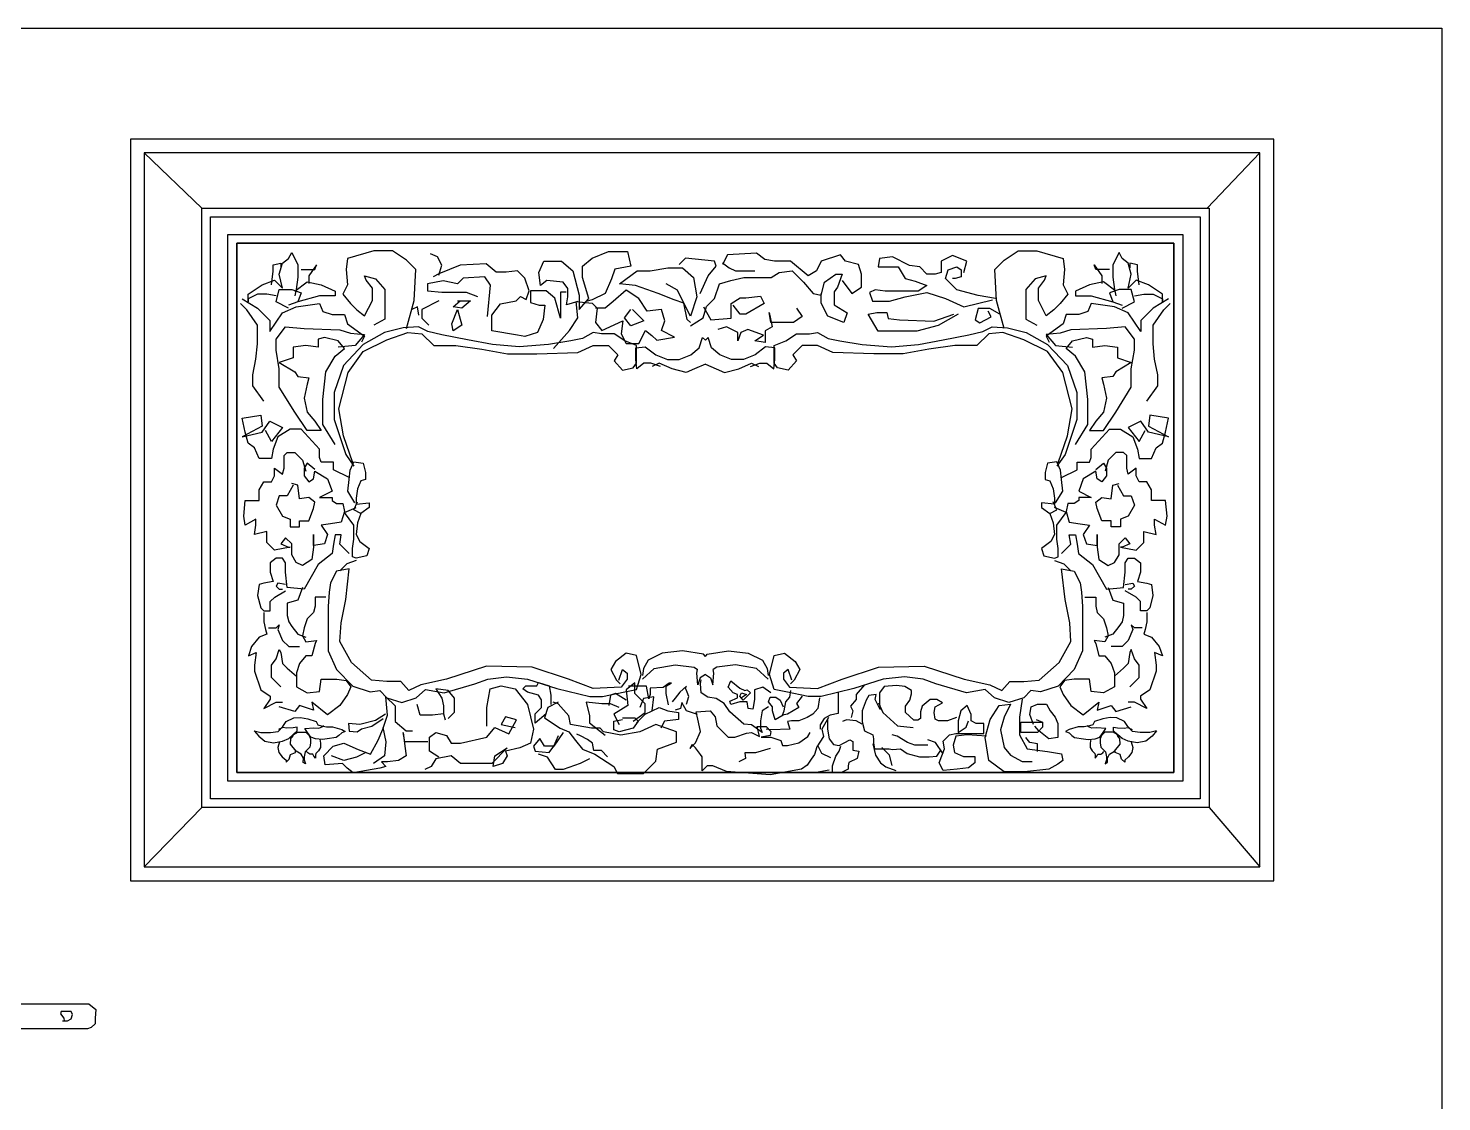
# Model space of a CAD drawing. Extents: x -66030 to 95157, y -13132 to 45879.
# Drawn here: x 44535 to 45559, y 42039 to 42816 of the extents above; entities that cross this region are included whole.
import ezdxf

# ---------------------------------------------------------------- set-up
doc = ezdxf.new("R2010")
doc.units = 0
doc.header["$LTSCALE"] = 100
doc.header["$MEASUREMENT"] = 0
for name, color, linetype in [('3', 11, 'CONTINUOUS'), ('4', 121, 'CONTINUOUS'), ('7', 105, 'CONTINUOUS')]:
    doc.layers.add(name, color=color, linetype=linetype)

msp = doc.modelspace()

# ---------------------------------------------------------------- linework, layer by layer
at = {"layer": '3'}
for p, q in [((44660.6, 42685.5), (44619, 42725.5)), ((45388.9, 42685.5), (45427.1, 42725.5)), ((44660.6, 42251.6), (44619, 42208.6)), ((45390.2, 42251.6), (45427.1, 42208.6))]:
    msp.add_line(p, q, dxfattribs=at)
for points in [[(45437.1, 42735.5), (44609, 42735.5), (44609, 42198.6), (45437.1, 42198.6)], [(45383.8, 42257.9), (44666.9, 42257.9), (44666.9, 42679.2), (45383.8, 42679.2)], [(45364.7, 42277), (44686, 42277), (44686, 42660.1), (45364.7, 42660.1)], [(45364.7, 42277), (44686, 42277), (44686, 42660.1), (45364.7, 42660.1)]]:
    msp.add_lwpolyline(points, close=True, dxfattribs=at)
for points in [[(45364.7, 42277), (45364.7, 42660.1), (44686, 42660.1), (44686, 42277)], [(44714.5, 42622.1), (44707.8, 42623.2), (44701.1, 42623.2), (44694.3, 42619.8), (44694.3, 42617.6), (44694.3, 42623.2), (44704.4, 42629.9), (44713.4, 42633.3), (44719, 42627.7), (44716.8, 42637.8), (44719, 42645.6), (44723.5, 42649), (44725.8, 42653.5), (44730.3, 42644.5), (44730.3, 42635.5), (44729.1, 42626.6), (44728, 42622.1)], [(44808.9, 42598.5), (44814.5, 42618.7), (44815.6, 42641.1), (44808.9, 42647.9), (44798.8, 42654.6), (44785.3, 42654.6), (44766.2, 42649), (44765.1, 42641.1), (44766.2, 42629.9), (44762.8, 42623.2), (44768.4, 42616.5), (44772.9, 42612), (44778.6, 42607.5), (44784.2, 42618.7), (44784.2, 42627.7), (44779.7, 42633.3), (44778.6, 42636.6), (44786.4, 42634.4), (44793.2, 42626.6), (44793.2, 42614.2), (44793.2, 42605.2), (44785.3, 42600.7)], [(44832.4, 42637), (44834.5, 42644.2), (44831.4, 42650.4), (44826.2, 42652.5)], [(44932.9, 42617.9), (44924.7, 42615.6), (44925.8, 42621.4), (44925.8, 42627.3), (44922.3, 42631.9), (44910.6, 42633.1), (44906, 42629.6), (44904.8, 42638.9), (44908.3, 42647.1), (44921.2, 42647.1), (44929.4, 42640.1), (44934, 42622.6), (44934, 42612.1), (44941, 42620.2), (44936.4, 42635.4), (44936.4, 42643.6), (44943.4, 42649.4), (44955.1, 42654.1), (44969.1, 42654.1), (44971.5, 42643.6), (44959.8, 42641.3), (44957.4, 42634.3), (44952.7, 42623.7), (44943.4, 42619.1), (44938.7, 42617.9)], [(45124.5, 42633.1), (45131.5, 42623.7), (45138.5, 42628.4), (45138.5, 42637.7), (45136.2, 42644.8), (45126.8, 42647.1), (45123.3, 42651.8), (45109.3, 42647.1), (45105.8, 42640.1), (45099.9, 42636.6), (45087.1, 42647.1), (45075.4, 42647.1), (45068.4, 42648.3), (45062.5, 42652.9), (45041.5, 42651.8), (45037.9, 42644.8)], [(45212.7, 42638.9), (45214.7, 42647.1), (45204.4, 42651.3), (45196.1, 42647.1), (45196.1, 42638.9), (45191.9, 42637.8), (45185.7, 42637.8), (45180.6, 42643), (45173.3, 42644), (45160.9, 42650.2), (45151.5, 42649.2), (45150.5, 42643), (45157.8, 42643), (45165, 42643), (45170.2, 42634.7), (45177.4, 42632.6), (45185.7, 42629.5), (45179.5, 42625.4), (45167.1, 42625.4), (45155.7, 42625.4), (45148.4, 42626.4), (45144.3, 42624.4), (45146.4, 42618.2), (45158.8, 42618.2), (45170.2, 42621.3), (45185.7, 42624.4), (45199.2, 42620.2), (45212.7, 42614), (45233.4, 42619.2)], [(45241.8, 42598.5), (45236.2, 42618.7), (45235.1, 42641.1), (45241.8, 42647.9), (45252, 42654.6), (45265.4, 42654.6), (45284.5, 42649), (45285.6, 42641.1), (45284.5, 42629.9), (45287.9, 42623.2), (45282.3, 42616.5), (45277.8, 42612), (45272.2, 42607.5), (45266.6, 42618.7), (45266.6, 42627.7), (45271, 42633.3), (45272.2, 42636.6), (45264.3, 42634.4), (45257.6, 42626.6), (45257.6, 42614.2), (45257.6, 42605.2), (45265.4, 42600.7)], [(45336.2, 42622.1), (45342.9, 42623.2), (45349.7, 42623.2), (45356.4, 42619.8), (45356.4, 42617.6), (45356.4, 42623.2), (45346.3, 42629.9), (45337.3, 42633.3), (45331.7, 42627.7), (45333.9, 42637.8), (45331.7, 42645.6), (45327.2, 42649), (45325, 42653.5), (45320.5, 42644.5), (45320.5, 42635.5), (45321.6, 42626.6), (45322.7, 42622.1)], [(44711.2, 42629.9), (44712.3, 42640), (44712.3, 42644.5), (44717.9, 42645.6), (44717.9, 42642.3)], [(44732.5, 42641.1), (44738.1, 42641.1), (44742.6, 42641.1), (44743.7, 42644.5), (44738.1, 42636.6), (44738.1, 42631)], [(44924.6, 42624.6), (44920.5, 42624.6), (44920.5, 42613.2), (44920.5, 42605.9), (44916.3, 42620.4), (44910.1, 42625.6), (44898.7, 42625.6), (44898.7, 42617.3), (44904.9, 42615.3), (44909.1, 42615.3), (44908, 42604.9), (44903.9, 42595.6), (44894.6, 42592.5), (44889.4, 42593.5), (44870.7, 42596.6), (44870.7, 42608), (44877, 42616.3), (44888.3, 42618.4), (44891.5, 42621.5), (44895.6, 42619.4), (44897.7, 42625.6), (44894.6, 42634.9), (44889.4, 42640.1), (44881.1, 42639.1), (44873.8, 42639.1), (44866.6, 42645.3), (44847.9, 42644.2), (44832.4, 42638), (44828.3, 42635.9)], [(45014.6, 42602.7), (45012.2, 42605), (45009.9, 42616.7), (45002.9, 42619.1), (44991.2, 42623.7), (44974.8, 42629.6), (44963.1, 42630.7), (44976, 42640.1), (44985.3, 42640.1), (44998.2, 42642.4), (45008.7, 42642.4), (45016.9, 42635.4), (45019.2, 42621.4), (45014.6, 42607.4), (45009.9, 42616.7), (45005.2, 42626.1), (44997, 42630.7)], [(45021.6, 42623.7), (45027.4, 42636.6), (45033.3, 42643.6), (45032.1, 42647.1), (45011, 42649.4), (45006.4, 42644.8)], [(45037.9, 42645.9), (45042.6, 42642.4), (45047.3, 42640.1), (45061.3, 42640.1)], [(45235.5, 42620.2), (45223, 42622.3), (45207.5, 42626.4), (45199.2, 42634.7), (45201.3, 42640.9), (45207.5, 42643), (45210.6, 42640.9), (45210.6, 42635.7), (45206.4, 42634.7), (45204.4, 42634.7)], [(45318.2, 42641.1), (45312.6, 42641.1), (45308.1, 42641.1), (45307, 42644.5), (45312.6, 42636.6), (45312.6, 42631)], [(45339.6, 42629.9), (45338.4, 42640), (45338.4, 42644.5), (45332.8, 42645.6), (45332.8, 42642.3)], [(44728, 42625.4), (44737, 42632.2), (44747.1, 42629.9), (44757.2, 42625.4), (44757.2, 42622.1), (44746, 42622.1), (44730.3, 42617.6)], [(44867.6, 42607), (44869.7, 42629.7), (44865.6, 42635.9), (44850, 42634.9), (44845.9, 42630.8), (44835.5, 42632.8), (44824.1, 42630.8), (44824.1, 42625.6), (44834.5, 42624.6), (44852.1, 42624.6), (44860.4, 42621.5)], [(45014.6, 42600.4), (45023.9, 42606.2), (45026.3, 42614.4), (45032.1, 42620.2), (45035.6, 42630.7), (45043.8, 42633.1), (45053.2, 42635.4), (45073, 42635.4), (45078.9, 42638.9), (45088.2, 42640.1), (45096.4, 42631.9), (45103.4, 42623.7), (45109.3, 42622.6), (45111.6, 42631.9), (45119.8, 42637.7), (45124.5, 42637.7), (45121, 42628.4), (45118.6, 42624.9), (45118.6, 42615.5), (45128, 42609.7), (45125.7, 42602.7), (45114, 42607.4), (45109.3, 42616.7), (45109.3, 42623.7)], [(45322.7, 42625.4), (45313.7, 42632.2), (45303.6, 42629.9), (45293.5, 42625.4), (45293.5, 42622.1), (45304.7, 42622.1), (45320.5, 42617.6)], [(44689.8, 42619.8), (44701.1, 42613.1), (44710, 42604.1), (44710, 42596.3), (44719, 42609.7), (44729.1, 42614.2), (44746, 42616.5), (44748.2, 42610.8), (44755, 42608.6), (44764, 42608.6), (44766.2, 42601.9), (44778.6, 42592.9), (44776.3, 42588.4)], [(44723.5, 42613.1), (44714.5, 42617.6), (44716.8, 42626.6), (44725.8, 42626.6), (44732.5, 42624.3), (44730.3, 42617.6), (44723.5, 42615.3)], [(44915.3, 42584), (44927, 42596.9), (44932.9, 42606.2), (44931.7, 42617.9), (44943.4, 42616.7), (44946.9, 42613.2), (44945.7, 42602.7), (44950.4, 42596.9), (44965.6, 42603.9), (44964.4, 42594.5), (44967.9, 42587.5), (44977.3, 42587.5), (44982, 42596.9), (44986.7, 42593.4), (44990.2, 42589.9), (45003, 42592.2), (44993.7, 42596.9), (44996, 42603.9), (44993.7, 42612.1), (44983.2, 42610.9), (44977.3, 42620.2), (44967.9, 42626.1), (44958.6, 42617.9), (44952.7, 42613.2), (44945.7, 42613.2)], [(45024.1, 42614), (45029.4, 42604.7), (45044, 42606), (45044, 42616.6), (45050.7, 42620.6), (45054.6, 42620.6), (45065.3, 42621.9), (45067.9, 42616.6), (45054.6, 42608.7), (45050.7, 42608.7), (45045.4, 42615.3)], [(45360.9, 42619.8), (45349.7, 42613.1), (45340.7, 42604.1), (45340.7, 42596.3), (45331.7, 42609.7), (45321.6, 42614.2), (45304.7, 42616.5), (45302.5, 42610.8), (45295.8, 42608.6), (45286.8, 42608.6), (45284.5, 42601.9), (45272.2, 42592.9), (45274.4, 42588.4)], [(45327.2, 42613.1), (45336.2, 42617.6), (45333.9, 42626.6), (45325, 42626.6), (45318.2, 42624.3), (45320.5, 42617.6), (45327.2, 42615.3)], [(44705.6, 42545.8), (44697.7, 42557), (44697.7, 42564.9), (44699.9, 42576.1), (44701.1, 42587.3), (44701.1, 42600.7), (44693.2, 42612), (44688.7, 42616.5)], [(44817.9, 42608), (44816.9, 42614.2), (44812.7, 42612.1)], [(44832.4, 42618.4), (44820, 42612.1), (44820, 42605.9), (44825.2, 42600.8)], [(44845.9, 42612.1), (44849, 42600.8), (44842.8, 42596.6), (44841.7, 42601.8), (44845.9, 42612.1)], [(44845.9, 42618.4), (44855.2, 42618.4), (44849, 42613.2), (44842.8, 42614.2), (44847.9, 42618.4)], [(44972.6, 42612.1), (44980.8, 42603.9), (44971.5, 42600.4), (44966.8, 42606.2), (44971.5, 42612.1)], [(45091.4, 42613.2), (45095.5, 42607), (45089.3, 42602.8), (45085.2, 42602.8), (45072.7, 42602.8), (45071.7, 42610.1), (45073.8, 42599.7), (45068.6, 42596.6), (45068.6, 42588.3), (45061.3, 42589.4), (45067.6, 42593.5), (45056.2, 42597.7), (45051, 42595.6), (45048.9, 42589.4), (45048.9, 42595.6), (45040.6, 42599.7), (45034.4, 42597.7)], [(45208.5, 42608.8), (45194, 42600.6), (45178.5, 42596.4), (45165, 42596.4), (45150.5, 42596.4), (45143.3, 42608.8), (45149.5, 42609.9), (45156.7, 42609.9), (45157.8, 42605.7), (45166, 42604.7), (45190.9, 42603.7), (45205.4, 42608.8)], [(45238.6, 42608.8), (45231.3, 42613), (45223, 42613), (45220.9, 42604.7), (45224.1, 42602.6), (45232.3, 42606.8), (45230.3, 42610.9)], [(45345.2, 42545.8), (45353, 42557), (45353, 42564.9), (45350.8, 42576.1), (45349.7, 42587.3), (45349.7, 42600.7), (45357.5, 42612), (45362, 42616.5)], [(44757.2, 42514.4), (44748.2, 42529), (44748.2, 42546.9), (44750.5, 42567.1), (44757.2, 42578.3), (44764, 42583.9), (44759.5, 42589.5), (44749.4, 42591.8), (44744.9, 42590.7), (44744.9, 42585), (44735.9, 42586.2), (44726.9, 42585), (44726.9, 42577.2), (44716.8, 42573.8), (44728, 42567.1), (44730.3, 42563.7), (44738.1, 42562.6), (44737, 42558.1), (44734.8, 42548), (44737, 42537.9), (44742.6, 42531.2), (44747.1, 42524.5), (44737, 42524.5), (44728, 42537.9), (44716.8, 42555.9), (44716.8, 42569.3), (44714.5, 42582.8), (44714.5, 42590.7), (44721.3, 42599.6), (44734.8, 42598.5), (44760.6, 42597.4), (44768.4, 42595.1), (44778.6, 42594), (44771.8, 42586.2), (44759.5, 42585)], [(44770, 42501.2), (44763.2, 42520.7), (44759.8, 42540.3), (44766.6, 42566.6), (44777.6, 42581.8), (44794.6, 42590.3), (44809.9, 42595.4), (44820.1, 42594.6), (44828.6, 42586.1), (44844.7, 42586.1), (44863.4, 42583.5), (44882.1, 42580.1), (44903.3, 42580.1), (44933.1, 42581), (44944.1, 42586.1), (44955.2, 42586.1), (44961.9, 42579.3), (44959.4, 42575), (44965.3, 42568.3), (44973, 42570), (44975.5, 42573.3), (44975.5, 42586.1), (44967, 42589.5), (44959.4, 42594.6), (44950.1, 42594.6), (44944.1, 42595.4), (44936.5, 42591.2), (44928, 42589.5), (44911.8, 42586.9), (44890.6, 42585.2), (44871.1, 42586.9), (44853.2, 42590.3), (44834.5, 42593.7), (44824.3, 42596.3), (44817.5, 42599.7), (44806.5, 42598.8), (44792.9, 42595.4), (44777.6, 42586.9), (44763.2, 42571.7), (44756.4, 42552.1), (44756.4, 42532.6), (44764.9, 42507.2), (44770.8, 42498.7)], [(45280.8, 42501.2), (45287.6, 42520.7), (45291, 42540.3), (45284.2, 42566.6), (45273.1, 42581.8), (45256.1, 42590.3), (45240.8, 42595.4), (45230.6, 42594.6), (45222.1, 42586.1), (45206, 42586.1), (45187.3, 42583.5), (45168.6, 42580.1), (45147.4, 42580.1), (45117.7, 42581), (45106.6, 42586.1), (45095.6, 42586.1), (45088.8, 42579.3), (45091.3, 42575), (45085.4, 42568.3), (45077.7, 42570), (45075.2, 42573.3), (45075.2, 42586.1), (45083.7, 42589.5), (45091.3, 42594.6), (45100.7, 42594.6), (45106.6, 42595.4), (45114.3, 42591.2), (45122.8, 42589.5), (45138.9, 42586.9), (45160.1, 42585.2), (45179.7, 42586.9), (45197.5, 42590.3), (45216.2, 42593.7), (45226.4, 42596.3), (45233.2, 42599.7), (45244.2, 42598.8), (45257.8, 42595.4), (45273.1, 42586.9), (45287.6, 42571.7), (45294.4, 42552.1), (45294.4, 42532.6), (45285.9, 42507.2), (45279.9, 42498.7)], [(45293.5, 42514.4), (45302.5, 42529), (45302.5, 42546.9), (45300.2, 42567.1), (45293.5, 42578.3), (45286.8, 42583.9), (45291.3, 42589.5), (45301.4, 42591.8), (45305.9, 42590.7), (45305.9, 42585), (45314.8, 42586.2), (45323.8, 42585), (45323.8, 42577.2), (45333.9, 42573.8), (45322.7, 42567.1), (45320.5, 42563.7), (45312.6, 42562.6), (45313.7, 42558.1), (45316, 42548), (45313.7, 42537.9), (45308.1, 42531.2), (45303.6, 42524.5), (45313.7, 42524.5), (45322.7, 42537.9), (45333.9, 42555.9), (45333.9, 42569.3), (45336.2, 42582.8), (45336.2, 42590.7), (45329.4, 42599.6), (45316, 42598.5), (45290.1, 42597.4), (45282.3, 42595.1), (45272.2, 42594), (45278.9, 42586.2), (45291.3, 42585)], [(44992.8, 42570.8), (44986, 42573.3), (44980.9, 42573.3), (44975.8, 42569.1), (44974.9, 42575.9), (44974.9, 42584.4), (44981.7, 42585.2), (44989.4, 42579.3), (44997.9, 42575.9), (45006.4, 42575.9), (45014.9, 42579.3), (45020.8, 42584.4), (45023.4, 42592), (45025.4, 42590)], [(45058, 42570.8), (45064.8, 42573.3), (45069.9, 42573.3), (45074.9, 42569.1), (45075.8, 42575.9), (45075.8, 42584.4), (45069, 42585.2), (45061.4, 42579.3), (45052.9, 42575.9), (45044.4, 42575.9), (45035.9, 42579.3), (45029.9, 42584.4), (45027.4, 42592), (45025.4, 42590)], [(45025.4, 42572.5), (45017.4, 42569.1), (45011.5, 42566.6), (45001.3, 42569.1), (44991.9, 42573.3), (44986.8, 42570.8)], [(45025.4, 42572.5), (45033.3, 42569.1), (45039.3, 42566.6), (45049.5, 42569.1), (45058.8, 42573.3), (45063.9, 42570.8)], [(44746, 42511), (44732.5, 42525.6), (44724.6, 42525.6), (44715.7, 42520), (44712.3, 42511), (44711.2, 42504.3), (44702.2, 42504.3), (44698.8, 42512.1), (44694.3, 42515.5), (44692.1, 42523.3), (44689.8, 42533.4), (44703.3, 42535.7), (44704.4, 42527.8), (44689.8, 42520), (44704.4, 42523.3), (44710, 42531.2), (44719, 42526.7), (44711.2, 42516.6), (44706.7, 42524.5)], [(45304.7, 42511), (45318.2, 42525.6), (45326.1, 42525.6), (45335.1, 42520), (45338.4, 42511), (45339.6, 42504.3), (45348.5, 42504.3), (45351.9, 42512.1), (45356.4, 42515.5), (45358.6, 42523.3), (45360.9, 42533.4), (45347.4, 42535.7), (45346.3, 42527.8), (45360.9, 42520), (45346.3, 42523.3), (45340.7, 42531.2), (45331.7, 42526.7), (45339.6, 42516.6), (45344, 42524.5)], [(44742.6, 42496.3), (44737, 42500.8), (44734.8, 42497.4), (44734.8, 42491.8), (44738.1, 42487.3), (44741.5, 42489.5), (44742.6, 42495.1), (44751.6, 42489.5), (44755, 42480.6), (44746, 42476.1), (44755, 42476.1), (44755, 42473.8), (44758.3, 42471.6), (44762.8, 42471.6), (44764, 42466), (44761.7, 42458.1), (44753.8, 42457), (44747.1, 42455.9), (44751.6, 42449.2), (44749.4, 42442.4), (44741.5, 42441.3), (44741.5, 42449.2), (44741.5, 42440.2), (44740.4, 42431.2), (44733.6, 42426.7), (44729.1, 42429), (44725.8, 42434.6), (44725.8, 42442.4), (44721.3, 42446.9), (44717.9, 42442.4), (44723.5, 42440.2), (44724.6, 42440.2), (44713.4, 42437.9), (44707.8, 42443.5), (44707.8, 42451.4), (44698.8, 42449.2), (44699.9, 42455.9), (44699.9, 42460.4), (44692.1, 42455.9), (44691, 42462.6), (44692.1, 42473.8), (44699.9, 42473.8), (44702.2, 42473.8), (44702.2, 42481.7), (44705.6, 42487.3), (44711.2, 42487.3), (44713.4, 42491.8), (44713.4, 42497.4), (44719, 42492.9), (44720.2, 42497.4), (44720.2, 42506.4), (44722.4, 42508.6), (44728, 42508.6), (44733.6, 42503), (44735.9, 42495.1)], [(44767.3, 42490.5), (44756.1, 42496.1), (44756.1, 42501.7), (44747.1, 42501.7), (44746, 42505.1), (44746, 42511)], [(45283.4, 42490.5), (45294.6, 42496.1), (45294.6, 42501.7), (45303.6, 42501.7), (45304.7, 42505.1), (45304.7, 42511)], [(45308.1, 42496.3), (45313.7, 42500.8), (45316, 42497.4), (45316, 42491.8), (45312.6, 42487.3), (45309.2, 42489.5), (45308.1, 42495.1), (45299.1, 42489.5), (45295.8, 42480.6), (45304.7, 42476.1), (45295.8, 42476.1), (45295.8, 42473.8), (45292.4, 42471.6), (45287.9, 42471.6), (45286.8, 42466), (45289, 42458.1), (45296.9, 42457), (45303.6, 42455.9), (45299.1, 42449.2), (45301.4, 42442.4), (45309.2, 42441.3), (45309.2, 42449.2), (45309.2, 42440.2), (45310.4, 42431.2), (45317.1, 42426.7), (45321.6, 42429), (45325, 42434.6), (45325, 42442.4), (45329.5, 42446.9), (45332.8, 42442.4), (45327.2, 42440.2), (45326.1, 42440.2), (45337.3, 42437.9), (45342.9, 42443.5), (45342.9, 42451.4), (45351.9, 42449.2), (45350.8, 42455.9), (45350.8, 42460.4), (45358.7, 42455.9), (45359.8, 42462.6), (45358.7, 42473.8), (45350.8, 42473.8), (45348.5, 42473.8), (45348.5, 42481.7), (45345.2, 42487.3), (45339.6, 42487.3), (45337.3, 42491.8), (45337.3, 42497.4), (45331.7, 42492.9), (45330.6, 42497.4), (45330.6, 42506.4), (45328.3, 42508.6), (45322.7, 42508.6), (45317.1, 42503), (45314.9, 42495.1)], [(44771.6, 42472.1), (44766.5, 42480.6), (44767.4, 42489.1), (44768.2, 42495.9), (44770.8, 42501.8), (44777.6, 42501), (44779.3, 42494.2), (44779.3, 42489.1), (44775.9, 42488.2), (44773.3, 42482.3), (44772.5, 42475.5), (44772.5, 42471.3), (44781.8, 42472.1), (44781.8, 42468.7), (44775.9, 42464.5), (44770.8, 42467), (44773.3, 42473)], [(45279.1, 42472.1), (45284.2, 42480.6), (45283.3, 42489.1), (45282.5, 42495.9), (45279.9, 42501.8), (45273.1, 42501), (45271.4, 42494.2), (45271.4, 42489.1), (45274.8, 42488.2), (45277.4, 42482.3), (45278.2, 42475.5), (45278.2, 42471.3), (45268.9, 42472.1), (45268.9, 42468.7), (45274.8, 42464.5), (45279.9, 42467), (45277.4, 42473)], [(44726.9, 42485), (44722.4, 42477.2), (44716.8, 42477.2), (44714.5, 42470.5), (44719, 42462.6), (44724.6, 42460.4), (44724.6, 42454.8), (44731.4, 42454.8), (44731.4, 42459.2), (44738.1, 42459.2), (44741.5, 42468.2), (44742.6, 42472.7), (44738.1, 42476.1), (44731.4, 42475), (44730.3, 42485), (44725.8, 42486.2)], [(45323.8, 42485), (45328.3, 42477.2), (45333.9, 42477.2), (45336.2, 42470.5), (45331.7, 42462.6), (45326.1, 42460.4), (45326.1, 42454.8), (45319.3, 42454.8), (45319.3, 42459.2), (45312.6, 42459.2), (45309.2, 42468.2), (45308.1, 42472.7), (45312.6, 42476.1), (45319.3, 42475), (45320.5, 42485), (45325, 42486.2)], [(44775.9, 42464.5), (44773.3, 42457.7), (44772.5, 42449.2), (44775, 42444.1), (44781.8, 42439), (44780.1, 42433.9), (44772.5, 42432.2), (44769.9, 42433.1), (44769.9, 42439), (44770.8, 42445.8), (44770.8, 42456), (44764, 42465.3), (44772.5, 42468.7)], [(45274.8, 42464.5), (45277.4, 42457.7), (45278.2, 42449.2), (45275.7, 42444.1), (45268.9, 42439), (45270.6, 42433.9), (45278.2, 42432.2), (45280.8, 42433.1), (45280.8, 42439), (45279.9, 42445.8), (45279.9, 42456), (45286.7, 42465.3), (45278.2, 42468.7)], [(44767.4, 42435.4), (44760.6, 42442.2), (44761.7, 42448.9), (44757.3, 42448.9), (44756.1, 42442.2), (44755, 42435.4), (44744.9, 42427.6), (44734.8, 42409.6), (44722.4, 42410.8), (44721.3, 42422), (44721.3, 42428.7), (44719.1, 42432.1), (44714.6, 42432.1), (44710.1, 42428.7), (44710.1, 42422), (44712.3, 42415.3), (44705.6, 42414.1), (44702.2, 42413), (44701.1, 42405.2), (44703.3, 42396.2), (44705.6, 42393.9), (44710.1, 42393.9), (44710.1, 42400.7), (44713.5, 42404), (44721.3, 42408.5)], [(45283.4, 42435.4), (45290.1, 42442.2), (45289, 42448.9), (45293.5, 42448.9), (45294.6, 42442.2), (45295.7, 42435.4), (45305.8, 42427.6), (45315.9, 42409.6), (45328.3, 42410.8), (45329.4, 42422), (45329.4, 42428.7), (45331.7, 42432.1), (45336.2, 42432.1), (45340.6, 42428.7), (45340.6, 42422), (45338.4, 42415.3), (45345.1, 42414.1), (45348.5, 42413), (45349.6, 42405.2), (45347.4, 42396.2), (45345.1, 42393.9), (45340.6, 42393.9), (45340.6, 42400.7), (45337.3, 42404), (45329.4, 42408.5)], [(44772.5, 42430.5), (44765.7, 42428), (44760.6, 42422.9)], [(45278.2, 42430.5), (45285, 42428), (45290.1, 42422.9)], [(44962.8, 42343.8), (44965.3, 42351.4), (44968.7, 42348.9), (44968.7, 42344.6), (44964.5, 42338.7), (44944.1, 42337.8), (44926.3, 42344.6), (44899.9, 42353.1), (44866.8, 42354), (44837.9, 42344.6), (44819.2, 42340.4), (44810.7, 42336.2), (44804.8, 42342.9), (44794.6, 42342.9), (44783.6, 42343.8), (44769.1, 42356.5), (44760.6, 42371.8), (44761.5, 42385.4), (44764.9, 42402.3), (44767.4, 42424.4), (44758.1, 42422.7), (44753.8, 42414.2), (44753, 42407.4), (44752.1, 42397.2), (44752.1, 42378.6), (44752.1, 42365), (44758.1, 42351.4), (44770, 42339.5), (44782.7, 42335.3), (44789.5, 42336.2), (44794.6, 42331.1), (44805.6, 42327.7), (44815.8, 42331.1), (44822.6, 42337), (44836.2, 42334.5), (44858.3, 42341.2), (44867.7, 42344.6), (44881.3, 42346.3), (44896.5, 42344.6), (44917.8, 42337.8), (44941.6, 42331.9), (44950.9, 42331.9), (44967, 42335.3), (44975.5, 42337), (44978.9, 42348), (44975.5, 42361.6), (44967.9, 42363.3), (44960.3, 42357.4), (44956.9, 42351.4), (44961.1, 42343.8), (44963.6, 42341.2)], [(45087.9, 42343.8), (45085.4, 42351.4), (45082, 42348.9), (45082, 42344.6), (45086.2, 42338.7), (45106.6, 42337.8), (45124.5, 42344.6), (45150.8, 42353.1), (45183.9, 42354), (45212.8, 42344.6), (45231.5, 42340.4), (45240, 42336.2), (45245.9, 42342.9), (45256.1, 42342.9), (45267.2, 42343.8), (45281.6, 42356.5), (45290.1, 42371.8), (45289.3, 42385.4), (45285.9, 42402.3), (45283.3, 42424.4), (45292.6, 42422.7), (45296.9, 42414.2), (45297.7, 42407.4), (45298.6, 42397.2), (45298.6, 42378.6), (45298.6, 42365), (45292.6, 42351.4), (45280.8, 42339.5), (45268, 42335.3), (45261.2, 42336.2), (45256.1, 42331.1), (45245.1, 42327.7), (45234.9, 42331.1), (45228.1, 42337), (45214.5, 42334.5), (45192.4, 42341.2), (45183.1, 42344.6), (45169.5, 42346.3), (45154.2, 42344.6), (45132.9, 42337.8), (45109.2, 42331.9), (45099.8, 42331.9), (45083.7, 42335.3), (45075.2, 42337), (45071.8, 42348), (45075.2, 42361.6), (45082.8, 42363.3), (45090.5, 42357.4), (45093.9, 42351.4), (45089.6, 42343.8), (45087.1, 42341.2)], [(44721.3, 42413), (44715.7, 42414.1), (44714.6, 42411.9), (44716.8, 42409.6), (44719.1, 42409.6)], [(44733.7, 42410.8), (44730.3, 42401.8), (44722.4, 42399.6), (44722.4, 42390.6), (44723.6, 42386.1)], [(45317.1, 42410.8), (45320.4, 42401.8), (45328.3, 42399.6), (45328.3, 42390.6), (45327.2, 42386.1)], [(45329.4, 42413), (45335, 42414.1), (45336.2, 42411.9), (45333.9, 42409.6), (45331.7, 42409.6)], [(44750.5, 42404), (44742.7, 42404), (44742.7, 42397.3), (44741.5, 42392.8), (44737, 42388.3), (44734.8, 42381.6), (44733.7, 42376), (44735.9, 42371.5), (44743.8, 42372.6), (44742.7, 42370.4)], [(45300.2, 42404), (45308.1, 42404), (45308.1, 42397.3), (45309.2, 42392.8), (45313.7, 42388.3), (45315.9, 42381.6), (45317.1, 42376), (45314.8, 42371.5), (45307, 42372.6), (45308.1, 42370.4)], [(44705.6, 42392.8), (44705.6, 42386.1), (44706.7, 42380.5), (44707.8, 42377.1), (44702.2, 42374.9), (44696.6, 42368.1), (44694.4, 42361.4), (44700, 42363.7), (44698.9, 42354.7), (44698.9, 42350.2), (44703.3, 42336.7), (44710.1, 42332.2), (44710.1, 42330), (44705.6, 42323.3), (44714.6, 42327.8), (44716.8, 42327.8), (44719.1, 42327.8)], [(44723.6, 42386.1), (44725.8, 42382.7), (44730.3, 42377.1), (44735.9, 42374.9)], [(45327.2, 42386.1), (45324.9, 42382.7), (45320.4, 42377.1), (45314.8, 42374.9)], [(45345.1, 42392.8), (45345.1, 42386.1), (45344, 42380.5), (45342.9, 42377.1), (45348.5, 42374.9), (45354.1, 42368.1), (45356.4, 42361.4), (45350.8, 42363.7), (45351.9, 42354.7), (45351.9, 42350.2), (45347.4, 42336.7), (45340.6, 42332.2), (45340.6, 42330), (45345.1, 42323.3), (45336.2, 42327.8), (45333.9, 42327.8), (45331.7, 42327.8)], [(44709, 42381.6), (44714.6, 42381.6), (44716.8, 42383.8), (44715.7, 42380.5), (44719.1, 42372.6), (44723.6, 42368.1), (44731.4, 42368.1)], [(45341.8, 42381.6), (45336.2, 42381.6), (45333.9, 42383.8), (45335, 42380.5), (45331.7, 42372.6), (45327.2, 42368.1), (45319.3, 42368.1)], [(44717.9, 42339), (44711.2, 42345.7), (44711.2, 42354.7), (44714.6, 42359.2), (44716.8, 42365.9), (44717.9, 42363.7), (44719.1, 42355.8), (44722.4, 42352.4), (44729.2, 42346.8)], [(44742.7, 42370.4), (44740.4, 42361.4), (44735.9, 42361.4), (44731.4, 42355.8), (44729.2, 42349.1), (44729.2, 42339), (44737, 42334.5), (44746, 42335.6), (44747.1, 42344.6), (44755, 42344.6), (44758.4, 42344.6), (44765.1, 42343.5), (44768.5, 42339), (44766.2, 42333.4), (44760.6, 42325.5), (44751.6, 42318.8), (44740.4, 42327.8), (44741.5, 42322.1), (44731.4, 42325.5), (44728.1, 42321), (44716.8, 42324.4)], [(45025.4, 42360.9), (45024, 42362.5), (45008.7, 42365), (44994.2, 42363.3), (44984, 42358.2), (44980.6, 42352.3), (44979.8, 42347.2)], [(45025.4, 42360.9), (45026.8, 42362.5), (45042.1, 42365), (45056.5, 42363.3), (45066.7, 42358.2), (45070.1, 42352.3), (45070.9, 42347.2)], [(45308.1, 42370.4), (45310.3, 42361.4), (45314.8, 42361.4), (45319.3, 42355.8), (45321.6, 42349.1), (45321.6, 42339), (45313.7, 42334.5), (45304.7, 42335.6), (45303.6, 42344.6), (45295.7, 42344.6), (45292.4, 42344.6), (45285.6, 42343.5), (45282.2, 42339), (45284.5, 42333.4), (45290.1, 42325.5), (45299.1, 42318.8), (45310.3, 42327.8), (45309.2, 42322.1), (45319.3, 42325.5), (45322.7, 42321), (45333.9, 42324.4)], [(45332.8, 42339), (45339.5, 42345.7), (45339.5, 42354.7), (45336.2, 42359.2), (45333.9, 42365.9), (45332.8, 42363.7), (45331.7, 42355.8), (45328.3, 42352.4), (45321.6, 42346.8)], [(44979.8, 42344.6), (44988.3, 42352.3), (45003.6, 42354.8), (45017.2, 42353.1), (45019.8, 42351.5)], [(45070.9, 42344.6), (45062.4, 42352.3), (45047.2, 42354.8), (45033.6, 42353.1), (45031, 42351.5)], [(45025.4, 42347.9), (45021.7, 42345.5), (45020, 42340.4), (45019.1, 42348.9), (45019.8, 42351.5)], [(45071.1, 42324.4), (45066.4, 42321.5), (45065.2, 42314.4), (45065.2, 42309), (45066.4, 42306), (45058.7, 42311.4), (45053.3, 42312), (45043.2, 42320.9), (45039, 42326.8), (45033.1, 42330.4), (45027.2, 42331.6), (45022.4, 42334.5), (45021.8, 42341.1), (45022.4, 42344)], [(45025.4, 42347.9), (45029.1, 42345.5), (45030.8, 42340.4), (45031.6, 42348.9), (45031, 42351.5)], [(45072.9, 42334.5), (45067, 42338.7), (45061, 42336.9), (45061, 42329.8), (45059.8, 42322.7), (45056.3, 42323.3), (45055.7, 42328), (45050.3, 42328), (45043.8, 42326.2), (45043.2, 42328.6), (45048.6, 42331), (45048.6, 42333.4), (45045.6, 42334.5), (45042, 42338.7), (45043.8, 42343.4), (45050.3, 42338.1), (45053.9, 42336.3), (45055.7, 42336.9), (45058.1, 42334.5), (45052.7, 42329.2), (45050.3, 42332.2), (45051.5, 42334.5), (45055.1, 42333.4), (45051.5, 42331)], [(44867.2, 42310.5), (44867.2, 42324), (44869.5, 42337.5), (44877.4, 42339.7), (44887.5, 42337.5), (44896.5, 42326.2), (44898.7, 42317.2), (44901, 42308.2), (44898.7, 42298.1), (44890.9, 42294.7), (44880.7, 42292.5), (44880.7, 42292.5), (44881.9, 42289.1), (44878.5, 42283.5), (44871.7, 42281.2), (44872.9, 42289.1), (44881.9, 42294.7), (44870.6, 42283.5), (44857.1, 42283.5), (44848.1, 42283.5), (44841.3, 42289.1), (44830.1, 42286.9), (44826.7, 42281.2), (44822.2, 42279)], [(44839.1, 42316.1), (44843.6, 42320.6), (44843.6, 42330.7), (44839.1, 42336.3), (44830.1, 42337.5), (44834.6, 42330.7), (44835.7, 42325.1), (44835.7, 42319.5), (44836.8, 42315)], [(44910, 42319.5), (44902.1, 42312.7), (44902.1, 42319.5), (44906.6, 42324), (44906.6, 42329.6), (44904.4, 42333), (44896.5, 42335.2), (44893.1, 42337.5), (44895.4, 42339.7), (44903.2, 42339.7), (44904.4, 42342), (44912.3, 42339.7), (44913.4, 42333), (44913.4, 42326.2)], [(44968, 42329.2), (44960.4, 42334.2), (44956.6, 42333), (44955.4, 42325.4)], [(44973, 42314.1), (44981.8, 42320.4), (44981.8, 42326.7), (44978, 42330.4), (44974.3, 42334.2), (44974.3, 42338), (44974.3, 42341.8), (44968, 42336.7), (44969.2, 42325.4), (44959.1, 42319.1), (44962.9, 42311.6)], [(44998.6, 42325.9), (44997, 42334.1), (44997, 42339.5), (45000.8, 42341.7), (44999.1, 42341.7), (44994.8, 42338.4), (44985.5, 42337.9), (44985.5, 42333.5), (44984.5, 42330.3), (44982.8, 42339.5), (44975.2, 42339.5), (44969.8, 42339.5)], [(45011.6, 42326.5), (45013.3, 42331.9), (45012.2, 42335.2), (45011.1, 42337.9), (45011.6, 42339.5), (45006.8, 42335.2), (45003.5, 42330.8), (45001.3, 42328.1)], [(45095.5, 42332.2), (45091.3, 42326.8), (45093.1, 42323.9), (45084.8, 42319.1), (45081.2, 42318.5), (45082.4, 42321.5), (45083.6, 42328), (45086.6, 42331.6), (45087.2, 42336.3)], [(45121.6, 42335.1), (45121.6, 42319.7), (45115.7, 42318.5), (45111.5, 42316.1), (45108.6, 42311.4), (45108.6, 42308.4)], [(45140.7, 42340.5), (45134.7, 42333.4), (45134.7, 42329.8), (45130.6, 42325), (45132.3, 42321.5), (45131.1, 42316.7)], [(45207.2, 42316.7), (45200.7, 42314.3), (45194.2, 42314.3), (45191.8, 42315.5), (45191.2, 42320.3), (45191.8, 42324.4), (45197.1, 42327.4), (45193, 42329.8), (45188.2, 42329.8), (45182.3, 42325), (45181.1, 42320.9), (45181.1, 42316.1), (45179.3, 42314.9), (45176.3, 42314.9), (45170.4, 42320.3), (45170.4, 42325), (45173.4, 42329.2), (45174.6, 42333.9), (45174.6, 42336.3), (45169.8, 42339.3), (45163.9, 42339.9), (45154.9, 42339.3), (45151.4, 42334.5), (45151.4, 42326.8), (45152, 42322.6), (45148.4, 42329.8), (45149, 42333.3), (45143.7, 42332.7), (45141.9, 42329.2), (45138.9, 42321.5), (45138.9, 42313.7), (45140.7, 42307.2), (45146.6, 42304.2), (45147.2, 42301.3), (45147.2, 42298.3), (45147.8, 42294.1), (45154.3, 42294.1), (45158.5, 42294.1), (45160.9, 42293.6), (45166.8, 42294.1), (45171.6, 42290.6), (45180.5, 42288.2), (45187.6, 42288.2), (45193, 42288.8), (45195.9, 42293)], [(44824.4, 42299.2), (44816.6, 42299.2), (44807.6, 42299.2), (44806.4, 42306), (44807.6, 42295.9), (44808.7, 42289.1), (44803.1, 42285.7), (44795.2, 42284.6), (44790.7, 42284.6), (44794, 42281.2), (44789.5, 42280.1), (44770.4, 42276.7), (44765.9, 42280.1), (44762.5, 42283.5), (44750.1, 42282.4), (44749, 42289.1), (44755.8, 42295.9), (44763.6, 42298.1), (44773.8, 42293.6), (44782.8, 42290.2), (44788.4, 42300.4), (44791.8, 42308.2), (44795.2, 42318.4), (44794, 42331.8), (44800.8, 42325.1), (44800.8, 42313.9), (44808.7, 42307.1), (44813.2, 42307.1)], [(44835.7, 42319.5), (44827.8, 42318.4), (44818.8, 42318.4), (44816.6, 42326.2)], [(44918.8, 42327.9), (44911.3, 42324.1), (44908.8, 42316.6), (44920.1, 42309), (44926.4, 42306.5), (44931.4, 42300.2), (44936.5, 42293.9), (44945.3, 42290.2), (44959.1, 42281.4), (44961.7, 42276.3), (44980.6, 42276.3), (44989.4, 42285.1), (44990.6, 42293.9), (45004.5, 42299), (45004.5, 42306.5), (44989.4, 42311.6), (44978, 42306.5), (44964.2, 42304), (44951.6, 42306.5), (44949.1, 42309), (44942.8, 42309), (44927.6, 42311.6), (44926.4, 42317.9), (44918.8, 42326.7), (44915.1, 42327.9)], [(44962.9, 42324.1), (44956.6, 42326.7), (44950.3, 42326.7), (44939, 42327.9), (44941.5, 42317.9), (44941.5, 42312.8), (44952.8, 42304)], [(44975.5, 42312.8), (44981.8, 42319.1), (44991.9, 42324.1), (44998.2, 42321.6), (45005.8, 42320.4), (45005.8, 42315.3), (44995.7, 42314.1), (44993.2, 42309)], [(44986.9, 42321.6), (44988.1, 42331.7), (44980.6, 42330.4), (44978, 42324.1)], [(45019.8, 42318.9), (45011.6, 42321.6), (45008.4, 42327.5), (45007.3, 42323.2), (45003.5, 42322.1)], [(45108, 42331), (45106.8, 42323.3), (45103.2, 42319.1), (45099.1, 42316.7), (45093.1, 42314.4), (45087.8, 42314.4), (45084.8, 42313.8), (45086.6, 42308.4), (45072.9, 42307.8), (45069.4, 42308.4)], [(45081.8, 42318.5), (45075.9, 42315), (45074.1, 42321.5), (45074.1, 42324.4), (45071.1, 42328), (45072.3, 42331.6), (45076.5, 42331.6), (45079.5, 42329.2), (45081.8, 42324.4)], [(45150.9, 42327.4), (45153.9, 42320.3), (45164.6, 42310.8), (45175.9, 42309.6)], [(45228.9, 42303.3), (45215.1, 42304.2), (45206.8, 42303.3), (45204.9, 42296.8), (45205.8, 42291.3), (45212.3, 42288.5), (45220.6, 42288.5), (45220.6, 42283.9), (45216, 42280.2), (45207.7, 42279.3), (45197.5, 42278.4), (45194.8, 42283.9), (45198.5, 42294), (45197.5, 42299.6), (45202.2, 42304.2), (45206.8, 42305.1), (45213.2, 42305.1), (45221.6, 42305.1), (45227.1, 42305.1), (45227.1, 42312.5), (45221.6, 42312.5), (45217.9, 42314.3), (45217.9, 42319), (45215.1, 42325.4), (45210.5, 42321.7), (45208.6, 42314.3), (45208.6, 42306), (45214.2, 42309.7), (45216, 42314.3)], [(45254.8, 42330), (45253, 42317.1), (45253, 42304.2), (45258.5, 42294), (45273.3, 42292.2), (45283.4, 42290.4), (45284.4, 42285.7), (45280.7, 42283), (45274.2, 42279.3), (45256.6, 42277.4), (45241.9, 42277.4), (45230.8, 42285.7), (45228, 42302.3), (45231.7, 42315.3), (45238.2, 42325.4), (45246.5, 42326.3), (45241.9, 42317.1), (45239.1, 42307.9), (45241.9, 42295), (45246.5, 42289.4), (45254.8, 42284.8), (45262.2, 42284.8)], [(45263.1, 42311.6), (45260.3, 42319), (45261.3, 42324.5), (45265.9, 42326.3), (45272.4, 42326.3), (45275.1, 42321.7), (45278.8, 42317.1), (45280.7, 42312.5), (45280.7, 42307.9), (45280.7, 42302.3), (45274.2, 42301.4), (45266.8, 42307), (45264, 42310.6)], [(44793.8, 42319.2), (44786.5, 42314.6), (44775, 42311.8), (44766.8, 42312.3), (44767.3, 42306.8), (44773.2, 42306.3), (44776.4, 42308.6), (44783.8, 42310.5), (44792, 42316)], [(44832.3, 42288), (44825.6, 42292.5), (44825.6, 42302.6), (44830.1, 42306), (44838, 42303.7), (44841.3, 42298.1), (44848.1, 42298.1), (44867.2, 42302.6), (44872.9, 42309.4), (44883, 42304.9), (44888.6, 42315), (44880.7, 42317.2), (44877.4, 42311.6), (44887.5, 42309.4)], [(44965.4, 42316.6), (44974.3, 42316.6), (44976.8, 42314.1), (44973, 42309), (44962.9, 42306.5), (44959.1, 42307.8), (44959.1, 42314.1), (44965.4, 42315.3)], [(45114.5, 42316.7), (45109.8, 42308.4), (45110.9, 42303.1), (45106.2, 42295.4), (45104.4, 42290), (45102, 42286.5), (45099.1, 42282.3), (45094.9, 42279.3), (45072.3, 42275.2), (45040.8, 42277.6), (45030.7, 42281.7), (45026.6, 42281.7), (45023, 42278.2), (45023, 42282.9), (45023, 42288.2), (45021.8, 42290), (45018.2, 42294.8), (45015.9, 42297.1), (45014.1, 42294.2), (45018.2, 42298.3), (45021.8, 42306.6), (45020, 42315.5), (45018.8, 42320.9), (45028.9, 42321.5), (45032.5, 42317.3), (45033.7, 42310.8), (45042, 42302.5), (45046.8, 42302.5), (45055.1, 42305.5), (45058.7, 42306), (45064.6, 42303.1), (45062.8, 42310.2), (45069.4, 42310.2), (45072.9, 42306.6), (45072.3, 42303.7), (45065.8, 42302.5), (45072.9, 42302.5), (45080, 42300.1), (45081.2, 42296.6), (45084.8, 42296.6), (45093.1, 42298.3), (45099.7, 42303.1), (45101.4, 42306)], [(45113.9, 42315.5), (45113.9, 42308.4), (45115.1, 42301.3), (45118.1, 42297.1), (45122.2, 42296.6), (45125.8, 42298.3), (45130, 42300.7), (45132.3, 42299.5), (45132.3, 42294.8), (45132.3, 42293), (45136.5, 42292.4), (45135.3, 42287.1), (45129.4, 42284.1), (45128.8, 42281.7), (45128.8, 42279.3), (45124, 42277), (45117.5, 42277), (45117.5, 42281.7), (45119.9, 42288.8), (45122.2, 42292.4), (45123.4, 42296)], [(45138.9, 42312), (45134.7, 42314.4), (45127.6, 42315), (45124.6, 42313.8)], [(45265, 42315.3), (45269.6, 42313.4), (45269.6, 42309.7), (45265.9, 42306), (45258.5, 42306), (45253.9, 42306), (45253.9, 42313.4), (45262.2, 42313.4), (45269.6, 42313.4)], [(44791.8, 42309.4), (44794, 42299.2), (44792.9, 42289.1), (44785, 42283.5)], [(44922.4, 42306), (44915.6, 42295.9), (44908.9, 42295.9), (44905.5, 42301.5), (44901, 42295.9), (44902.1, 42292.5), (44912.3, 42291.4), (44915.6, 42295.9), (44919, 42303.7)], [(44954.5, 42288.4), (44950.2, 42292.8), (44944.7, 42292.8), (44943.7, 42298.2), (44939.9, 42300.9), (44935, 42303.6), (44932.2, 42304.7)], [(45186.5, 42296.8), (45177.2, 42296.8), (45171.7, 42298.7), (45164.3, 42303.3), (45160.6, 42304.2)], [(45072.3, 42294.2), (45061.6, 42291.2), (45056.9, 42291.2), (45053.9, 42291.2), (45054.5, 42287.1), (45049.7, 42284.7)], [(45116.3, 42287.6), (45109.8, 42290.6), (45106.8, 42296.6)], [(45146.7, 42297.7), (45148.6, 42289.4), (45152.3, 42283.9), (45156, 42281.1), (45163.4, 42278.4)], [(45160.6, 42282), (45158.7, 42289.4), (45153.2, 42295)], [(45197.5, 42290.4), (45192, 42298.7), (45186.5, 42300.5)], [(45265.9, 42292.2), (45265.9, 42297.7), (45260.3, 42298.7), (45257.6, 42302.3)], [(44779.4, 42291.4), (44772.7, 42288), (44763.6, 42285.7), (44754.6, 42289.1)], [(44941.5, 42286.9), (44934.8, 42283.5), (44922.4, 42279), (44916.8, 42279), (44911.1, 42288), (44904.4, 42290.2)], [(45115.1, 42278.7), (45105.6, 42277), (45093.1, 42277)], [(44452.8, 42109.4), (44578.8, 42109.4), (44583.8, 42105.3), (44583.3, 42099), (44583.3, 42094.9), (44580.6, 42092.2), (44577.9, 42091.3), (44453.3, 42091.3), (44447.4, 42097.6), (44447.8, 42103.1), (44448.7, 42106.7), (44451.9, 42108.5)], [(44559.7, 42097.2), (44563.3, 42097.2), (44566, 42098.5), (44566.9, 42101.7), (44566, 42104), (44558.8, 42104), (44558.3, 42102.2), (44560.6, 42099), (44561, 42097.2)]]:
    msp.add_lwpolyline(points, dxfattribs=at)
at = {"layer": '3', "color": 3}
for points in [[(44698.6, 42307), (44703.4, 42306), (44710.4, 42305.8), (44715.9, 42306.6), (44719.4, 42310.3), (44721.8, 42313.8), (44727.2, 42316.4), (44732.1, 42316.7), (44737.5, 42315.8), (44743.5, 42313.8), (44744.8, 42311.5), (44747.2, 42310.8), (44751, 42309.9), (44755.4, 42310.1), (44762, 42308), (44764.4, 42306.6), (44762, 42305.6), (44759.9, 42303.7), (44758, 42302.3), (44751.5, 42301.4), (44748.1, 42300.9), (44743, 42301.3), (44739.7, 42302.5), (44737.3, 42306), (44735.2, 42308.7), (44741.8, 42309.2), (44745.5, 42309.1), (44747.9, 42310.1), (44748.9, 42311)], [(45352.2, 42307), (45347.3, 42306), (45340.4, 42305.8), (45334.8, 42306.6), (45331.3, 42310.3), (45328.9, 42313.8), (45323.5, 42316.4), (45318.6, 42316.7), (45313.3, 42315.8), (45307.2, 42313.8), (45306, 42311.5), (45303.5, 42310.8), (45299.7, 42309.9), (45295.4, 42310.1), (45288.8, 42308), (45286.3, 42306.6), (45288.8, 42305.6), (45290.9, 42303.7), (45292.8, 42302.3), (45299.2, 42301.4), (45302.7, 42300.9), (45307.7, 42301.3), (45311, 42302.5), (45313.4, 42306), (45315.5, 42308.7), (45308.9, 42309.2), (45305.3, 42309.1), (45302.8, 42310.1), (45301.8, 42311)], [(44698.6, 42307), (44701.9, 42303.2), (44706.2, 42299.7), (44712.6, 42298.5), (44719, 42299.7), (44723.6, 42301.6), (44726.9, 42304.4), (44729.8, 42307), (44729.8, 42309.8), (44726.9, 42309.2), (44722, 42309.1), (44719.4, 42309.4), (44716.1, 42308)], [(44726.3, 42302.5), (44727, 42304.4), (44730, 42306.1), (44735.9, 42306.1), (44738.3, 42303.7), (44739.4, 42301.4), (44739.4, 42298.5), (44738.9, 42295.2), (44735.6, 42291.9), (44734.9, 42288.4), (44734.9, 42286.2), (44735.7, 42283.2), (44734, 42284.1), (44734.2, 42287.2), (44732.6, 42290.3), (44729, 42292.4), (44724.8, 42297.4), (44725.1, 42301.6), (44726.5, 42303.3)], [(45324.4, 42302.5), (45323.7, 42304.4), (45320.7, 42306.1), (45314.8, 42306.1), (45312.4, 42303.7), (45311.4, 42301.4), (45311.4, 42298.5), (45311.9, 42295.2), (45315.2, 42291.9), (45315.9, 42288.4), (45315.9, 42286.2), (45315, 42283.2), (45316.7, 42284.1), (45316.6, 42287.2), (45318.1, 42290.3), (45321.8, 42292.4), (45325.9, 42297.4), (45325.6, 42301.6), (45324.2, 42303.3)], [(45352.2, 42307), (45348.9, 42303.2), (45344.5, 42299.7), (45338.1, 42298.5), (45331.7, 42299.7), (45327.2, 42301.6), (45323.9, 42304.4), (45320.9, 42307), (45320.9, 42309.8), (45323.9, 42309.2), (45328.7, 42309.1), (45331.3, 42309.4), (45334.6, 42308)], [(44717, 42299.2), (44715.7, 42295), (44716.4, 42291.4), (44718.9, 42288.4), (44721.7, 42285.8), (44721.7, 42284.4), (44723.9, 42286.5), (44725, 42290), (44728.6, 42291.4), (44728.6, 42292.6)], [(44746.2, 42301.1), (44746.7, 42298.1), (44746.5, 42295), (44745.1, 42292.6), (44743.2, 42290.7), (44743, 42289.5), (44743, 42287.2), (44741.8, 42288.8), (44741.1, 42290.2), (44739, 42290.2), (44737.5, 42291.2), (44736.6, 42292.1)], [(45304.6, 42301.1), (45304.1, 42298.1), (45304.2, 42295), (45305.6, 42292.6), (45307.5, 42290.7), (45307.7, 42289.5), (45307.7, 42287.2), (45308.9, 42288.8), (45309.6, 42290.2), (45311.7, 42290.2), (45313.3, 42291.2), (45314.1, 42292.1)], [(45333.8, 42299.2), (45335, 42295), (45334.3, 42291.4), (45331.9, 42288.4), (45329.1, 42285.8), (45329.1, 42284.4), (45326.8, 42286.5), (45325.8, 42290), (45322.1, 42291.4), (45322.1, 42292.6)]]:
    msp.add_lwpolyline(points, dxfattribs=at)
at = {"layer": '4'}
for p, q in [((42557.2, 42815.8), (45558.7, 42815.8)), ((45558.7, 42815.8), (45558.7, 39315.3))]:
    msp.add_line(p, q, dxfattribs=at)
at = {"layer": '7', "color": 7}
msp.add_line((44686, 42277), (45364.7, 42277), dxfattribs=at)
at = {"layer": '7'}
for points in [[(45427.1, 42725.5), (44619, 42725.5), (44619, 42208.6), (45427.1, 42208.6)], [(45390.2, 42251.6), (44660.6, 42251.6), (44660.6, 42685.5), (45390.2, 42685.5)], [(45371.1, 42270.7), (44679.6, 42270.7), (44679.6, 42666.5), (45371.1, 42666.5)]]:
    msp.add_lwpolyline(points, close=True, dxfattribs=at)

doc.saveas('drawing.dxf')
